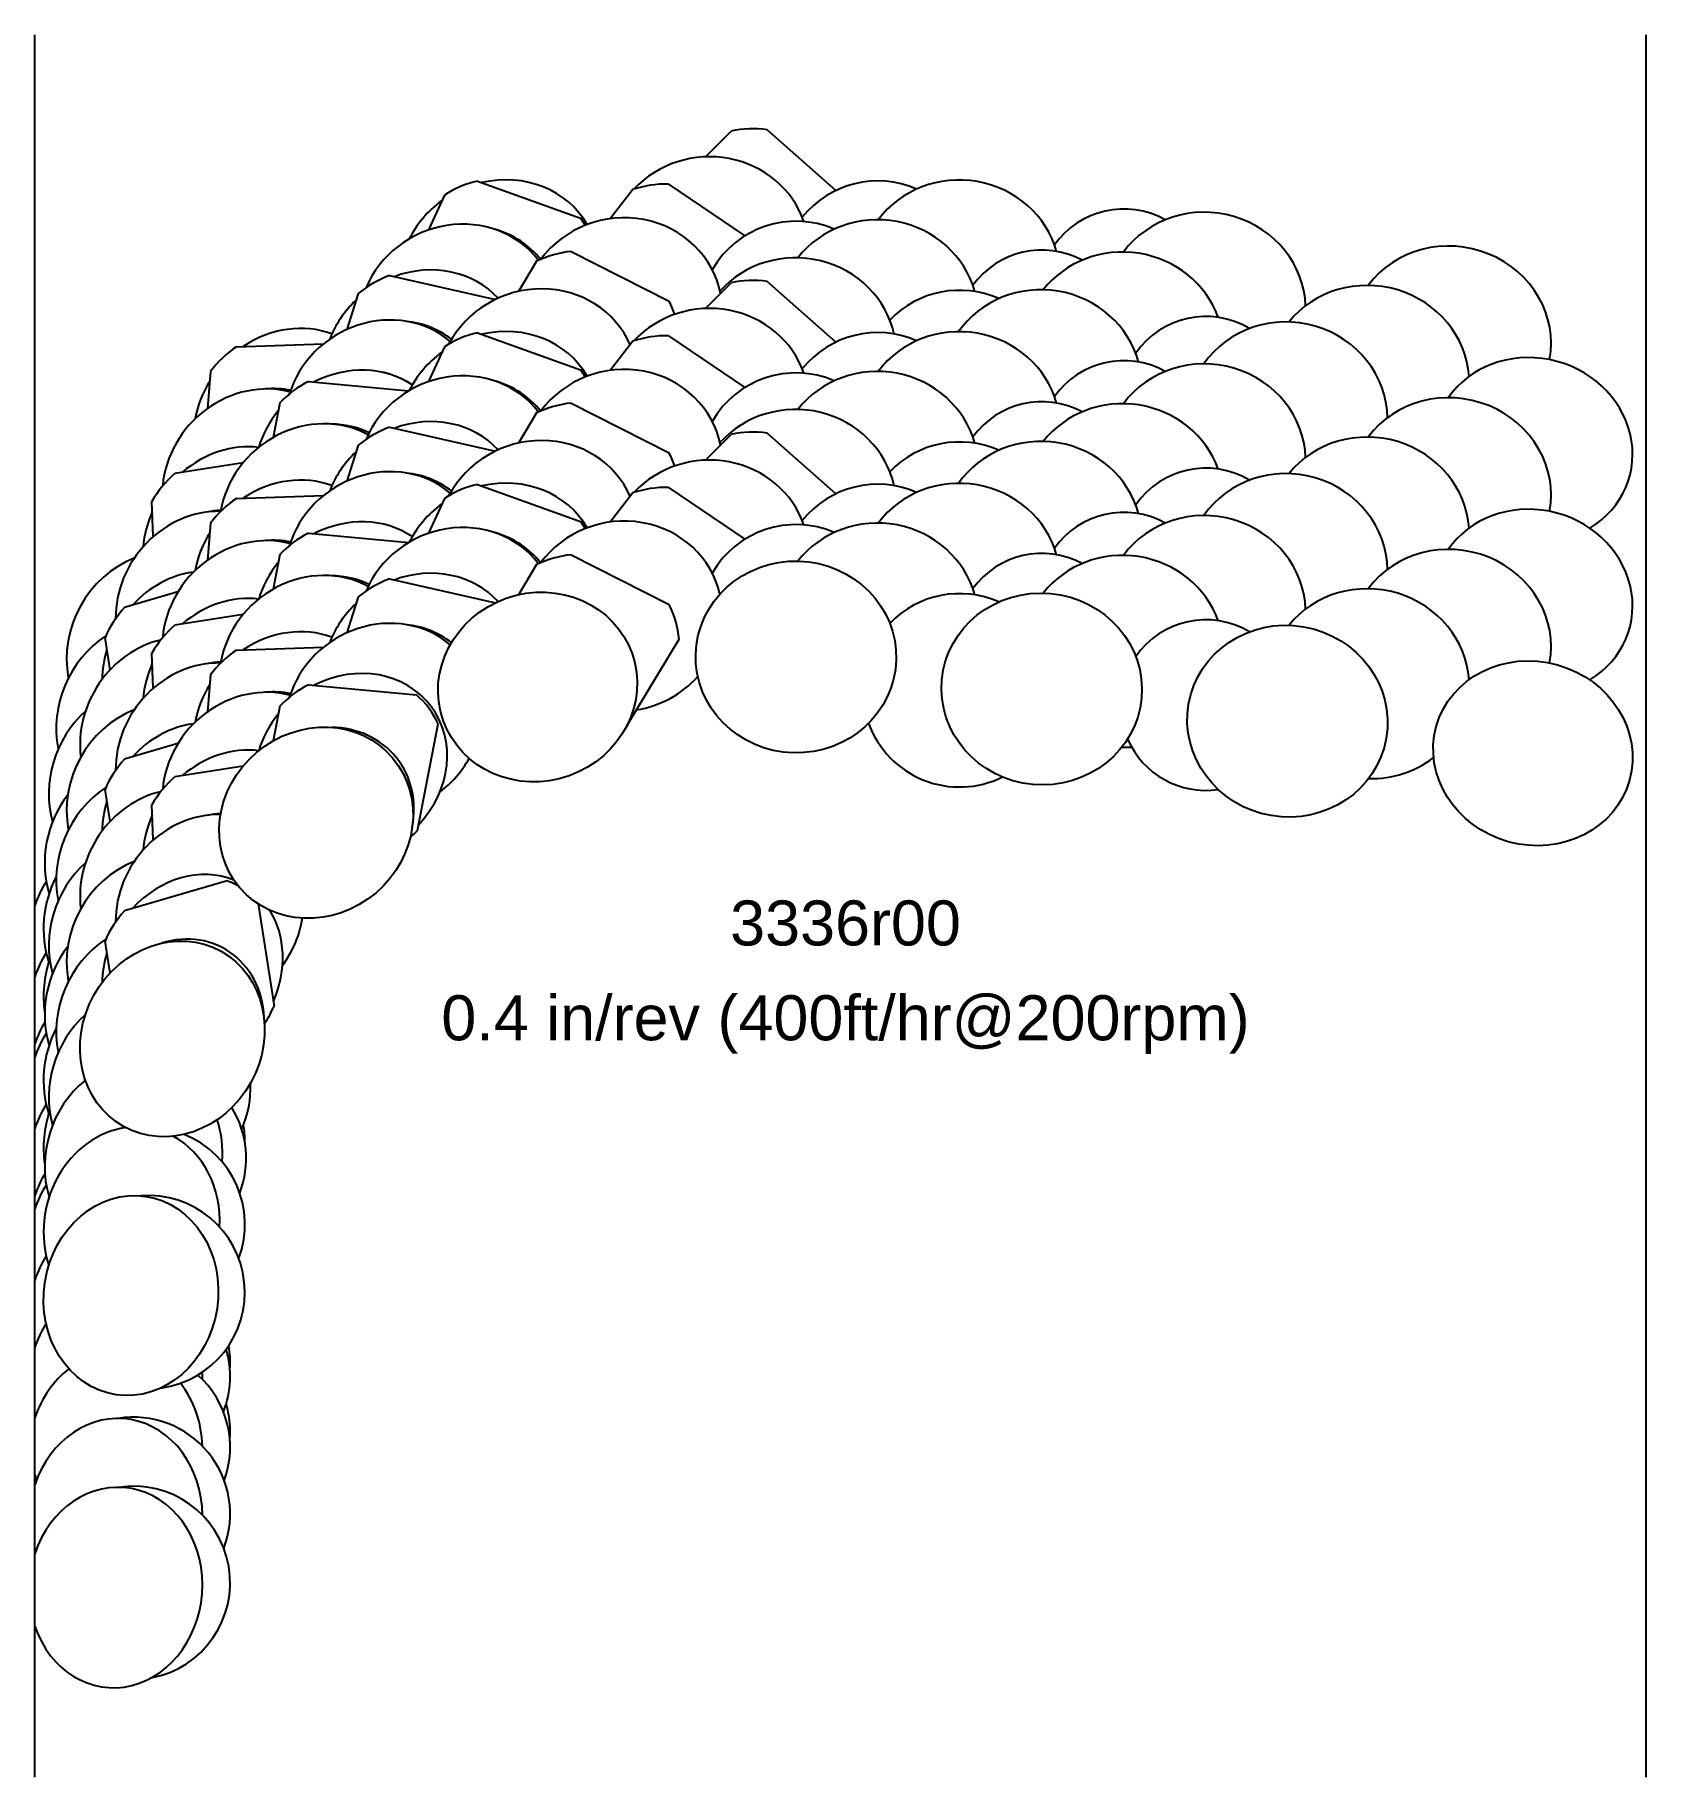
# Model space of a CAD drawing. Header units: inches. Extents: x -4.25 to 0, y -3.07 to 1.53.
import ezdxf
from ezdxf.enums import TextEntityAlignment as Align

# ---------------------------------------------------------------- set-up
doc = ezdxf.new("R2010")
doc.units = ezdxf.units.IN
doc.header["$MEASUREMENT"] = 0
for name, color, linetype, true_color in [('Blade_1', 30, 'Continuous', 0xff7f00), ('Blade_2', 7, 'Continuous', 0xcccc00), ('Blade_3', 7, 'Continuous', 0x00cc00), ('Blade_4', 7, 'Continuous', 0x00cccc), ('Blade_5', 7, 'Continuous', 0x0066cc), ('Blade_6', 190, 'Continuous', 0x7f00ff)]:
    doc.layers.add(name, color=color, linetype=linetype, true_color=true_color)
doc.layers.add('Gage_Line', color=7, linetype='Continuous')
doc.styles.get("Standard").update_dxf_attribs({"font": 'arial.ttf'})

msp = doc.modelspace()

# ---------------------------------------------------------------- linework, layer by layer
at = {"layer": 'Blade_1'}
for centre, major_axis, ratio, start_param, end_param in [((-2.2425, 0.689), (0.2644, -0.0074), 0.95627, 6.51862, 8.742057), ((-1.8111, 0.6011), (0.255, 0), 1, 7.435773, 8.659649), ((-2.9238, 0.6098), (0.2494, 0.0881), 0.939006, 6.345912, 8.633185), ((-1.5943, 0.6046), (0.2634, -0.0242), 0.956052, 6.628383, 8.92267), ((-1.1614, 0.5621), (0.225, 0), 1, 7.316661, 8.818471), ((-0.9463, 0.5197), (0.2607, -0.0447), 0.955492, 6.463629, 9.004842), ((-0.2987, 0.435), (0.2548, -0.0708), 0.915611, 5.569088, 9.118821), ((-2.2425, 0.289), (0.2644, -0.0074), 0.95627, 6.51862, 8.742057), ((-3.5081, 0.2519), (0.2018, 0.171), 0.918548, 6.626275, 8.598005), ((-3.5016, 0.2567), (0.2014, 0.1714), 0.880537, 6.652415, 7.074243), ((-2.9238, 0.2098), (0.2494, 0.0881), 0.939006, 6.345912, 8.633185), ((-1.8111, 0.2011), (0.255, 0), 1, 7.435773, 8.659649), ((-1.5943, 0.2046), (0.2634, -0.0242), 0.956052, 6.628383, 8.92267), ((-1.1614, 0.1621), (0.225, 0), 1, 7.316661, 8.818471), ((-0.9463, 0.1197), (0.2607, -0.0447), 0.955492, 6.463629, 9.004842), ((-0.2987, 0.035), (0.2548, -0.0708), 0.915611, 5.569088, 9.118821), ((-3.5081, -0.1481), (0.2018, 0.171), 0.918548, 6.626275, 8.598005), ((-3.5016, -0.1433), (0.2014, 0.1714), 0.880537, 6.652415, 7.074243), ((-1.8111, -0.1989), (0.255, 0), 1, 7.435773, 8.659649), ((-1.1614, -0.2379), (0.225, 0), 1, 7.316661, 8.818471), ((-3.8873, -0.3182), (0.1285, 0.2312), 0.895016, 6.96585, 8.537778), ((-3.5016, -0.5433), (0.2014, 0.1714), 0.880537, 5.44865, 7.074243), ((-1.8111, -0.1989), (0.255, 0), 1, 3.489008, 5.172715), ((-1.1614, -0.2379), (0.225, 0), 1, 3.551727, 4.857581), ((-3.8873, -0.7182), (0.1285, 0.2312), 0.895016, 6.96585, 8.537778), ((-3.8796, -1.111), (0.1282, 0.2313), 0.85264, 5.293691, 7.014571), ((-3.9966, -0.9951), (0.0389, 0.2616), 0.868508, 1.361553, 1.904258), ((-3.9966, -1.3951), (0.0389, 0.2616), 0.868508, 7.644739, 8.187444), ((-3.9512, -1.3863), (0.0373, 0.2523), 1, 4.842292, 5.021874), ((-3.9512, -1.7863), (0.0373, 0.2523), 1, 3.420402, 6.506684), ((-3.9898, -2.1529), (0.0222, 0.254), 1, 4.717538, 5.086881), ((-4.0367, -2.1653), (0.0232, 0.2635), 0.86378, 2.042772, 2.098099), ((-4.0367, -2.5653), (0.0232, 0.2635), 0.86378, 2.042772, 7.58536), ((-3.9898, -2.5529), (0.0222, 0.254), 1, 3.413319, 6.530267)]:
    msp.add_ellipse(centre, major_axis=major_axis, ratio=ratio, start_param=start_param, end_param=end_param, dxfattribs=at)
for centre, major_axis, ratio in [((-2.2425, -0.111), (0.2644, -0.0074), 0.95627), ((-2.9238, -0.1902), (0.2494, 0.0881), 0.939006), ((-1.5943, -0.1954), (0.2634, -0.0242), 0.956052), ((-0.9463, -0.2803), (0.2607, -0.0447), 0.955492), ((-0.2987, -0.3649), (0.2548, -0.0708), 0.915611), ((-3.5081, -0.5481), (0.2018, 0.171), 0.918548), ((-3.8873, -1.1182), (0.1285, 0.2312), 0.895016), ((-3.9966, -1.7951), (0.0389, 0.2616), 0.868508)]:
    msp.add_ellipse(centre, major_axis=major_axis, ratio=ratio, dxfattribs=at)
at = {"layer": 'Blade_2'}
for p, q in [((-2.9267, 0.9326), (-2.9746, 0.8532)), ((-2.8354, 0.9588), (-2.577, 0.8271)), ((-3.5281, 0.6159), (-3.2638, 0.5908)), ((-3.6042, 0.559), (-3.6218, 0.4676)), ((-2.8354, 0.5588), (-2.577, 0.4271)), ((-2.9267, 0.5326), (-2.9746, 0.4532)), ((-3.5281, 0.2159), (-3.2638, 0.1908)), ((-3.6042, 0.159), (-3.6218, 0.0676)), ((-2.8354, 0.1588), (-2.577, 0.0271)), ((-2.9267, 0.1326), (-2.9746, 0.0532)), ((-3.8727, 0.0606), (-4.0137, 0.0198)), ((-4.0515, -0.1448), (-4.0647, -0.0603)), ((-2.6883, -0.2923), (-2.5509, -0.0642)), ((-3.5281, -0.1841), (-3.2431, -0.2111)), ((-3.6042, -0.241), (-3.6218, -0.3324)), ((-3.2405, -0.5683), (-3.1862, -0.2872)), ((-3.8727, -0.3394), (-4.0137, -0.3802)), ((-4.0515, -0.5448), (-4.0647, -0.4603)), ((-3.7427, -0.7018), (-4.0137, -0.7802)), ((-3.6612, -0.762), (-3.619, -1.0315)), ((-4.0515, -0.9448), (-4.0647, -0.8603))]:
    msp.add_line(p, q, dxfattribs=at)
for centre, major_axis, ratio, start_param, end_param in [((-2.8136, 0.71), (0.2543, 0.0728), 0.942109, 7.673418, 8.034545), ((-2.8136, 0.71), (0.2543, 0.0728), 0.942109, 6.324051, 6.474978), ((-3.4162, 0.4), (0.2114, 0.159), 0.884899, 6.577028, 7.657169), ((-3.4162, 0.4), (0.2114, 0.159), 0.884899, 6.577028, 7.089016), ((-3.4223, 0.3954), (0.2117, 0.1585), 0.922174, 7.673418, 8.034545), ((-2.8136, 0.31), (0.2543, 0.0728), 0.942109, 7.673418, 8.034545), ((-3.4162, 0.4), (0.2114, 0.159), 0.884899, 8.124447, 8.548869), ((-2.8136, 0.31), (0.2543, 0.0728), 0.942109, 6.324051, 6.474978), ((-3.4162, 0), (0.2114, 0.159), 0.884899, 6.577028, 7.657169), ((-3.4223, -0.0046), (0.2117, 0.1585), 0.922174, 7.673418, 8.034545), ((-2.8136, -0.09), (0.2543, 0.0728), 0.942109, 7.673418, 8.034545), ((-3.8343, -0.1391), (0.1418, 0.2233), 0.857492, 6.90817, 7.64609), ((-3.8343, -0.1391), (0.1418, 0.2233), 0.857492, 6.90817, 7.027992), ((-3.4162, 0), (0.2114, 0.159), 0.884899, 8.124447, 8.548869), ((-3.8419, -0.1459), (0.1421, 0.2231), 0.899147, 7.673418, 8.034545), ((-2.8136, -0.09), (0.2543, 0.0728), 0.942109, 6.091392, 6.474978), ((-3.8343, -0.1391), (0.1418, 0.2233), 0.857492, 8.163697, 8.473932), ((-3.4162, -0.4), (0.2114, 0.159), 0.884899, 4.905246, 7.657169), ((-3.4223, -0.4046), (0.2117, 0.1585), 0.922174, 7.673418, 8.034545), ((-3.4223, -0.4046), (0.2117, 0.1585), 0.922174, 6.087193, 6.479178), ((-3.4162, -0.4), (0.2114, 0.159), 0.884899, 8.124447, 8.548869), ((-3.8343, -0.5391), (0.1418, 0.2233), 0.857492, 6.90817, 7.64609), ((-3.8343, -0.5391), (0.1418, 0.2233), 0.857492, 6.90817, 7.027992), ((-3.8419, -0.5459), (0.1421, 0.2231), 0.899147, 7.673418, 8.034545), ((-3.8343, -0.5391), (0.1418, 0.2233), 0.857492, 8.163697, 8.473932), ((-3.4223, -0.4046), (0.2117, 0.1585), 0.922174, 4.793786, 4.892953), ((-3.8343, -0.9391), (0.1418, 0.2233), 0.857492, 6.443218, 7.64609), ((-3.9946, -0.8135), (0.0545, 0.2588), 0.873131, 7.545828, 8.435405), ((-3.8419, -0.9459), (0.1421, 0.2231), 0.899147, 6.349157, 6.484265), ((-3.8419, -0.9459), (0.1421, 0.2231), 0.899147, 7.673418, 8.034545), ((-3.8343, -0.9391), (0.1418, 0.2233), 0.857492, 4.889307, 5.892803), ((-3.8343, -0.9391), (0.1418, 0.2233), 0.857492, 8.163697, 8.473932), ((-3.8419, -0.9459), (0.1421, 0.2231), 0.899147, 4.69114, 4.892953), ((-3.9946, -1.2135), (0.0545, 0.2588), 0.873131, 7.545828, 8.435405), ((-3.9946, -1.6135), (0.0545, 0.2588), 0.873131, 6.587325, 8.435405), ((-3.9946, -1.6135), (0.0545, 0.2588), 0.873131, 4.890015, 6.028468), ((-3.9509, -1.6071), (0.0521, 0.2496), 1, 4.557927, 6.109966), ((-3.9898, -1.971), (0.0222, 0.254), 1, 4.72628, 4.972775), ((-4.0367, -2.3835), (0.0232, 0.2635), 0.86378, 4.824079, 7.58536), ((-3.9898, -2.371), (0.0222, 0.254), 1, 4.435027, 6.530267)]:
    msp.add_ellipse(centre, major_axis=major_axis, ratio=ratio, start_param=start_param, end_param=end_param, dxfattribs=at)
at = {"layer": 'Blade_3'}
for centre, major_axis, ratio, start_param, end_param in [((-2.7013, 0.7967), (0.2583, 0.0571), 0.945122, 6.257404, 8.598342), ((-2.2424, 0.7832), (0.255, 0), 1, 7.446755, 8.902508), ((-2.0264, 0.7891), (0.2642, -0.0128), 0.956214, 0.305313, 2.543374), ((-1.5938, 0.7372), (0.225, 0), 1, 7.362034, 8.797225), ((-1.3783, 0.704), (0.2628, -0.0303), 0.95593, 6.728162, 8.89302), ((-0.7304, 0.6187), (0.2594, -0.0515), 0.944174, 6.532579, 8.969519), ((-3.3313, 0.5268), (0.2209, 0.1454), 0.925715, 6.552287, 8.582928), ((-3.3256, 0.5312), (0.2205, 0.146), 0.889177, 6.570887, 7.104417), ((-2.7013, 0.3967), (0.2583, 0.0571), 0.945122, 6.257404, 8.598342), ((-2.2424, 0.3832), (0.255, 0), 1, 7.446755, 8.902508), ((-2.0264, 0.3891), (0.2642, -0.0128), 0.956214, 0.305313, 2.543374), ((-1.5938, 0.3372), (0.225, 0), 1, 7.362034, 8.797225), ((-1.3783, 0.304), (0.2628, -0.0303), 0.95593, 6.728162, 8.89302), ((-0.7304, 0.2187), (0.2594, -0.0515), 0.944174, 6.532579, 8.969519), ((-3.3313, 0.1268), (0.2209, 0.1454), 0.925715, 6.552287, 8.582928), ((-3.3256, 0.1312), (0.2205, 0.146), 0.889177, 6.570887, 7.104417), ((-3.7815, 0.0237), (0.1549, 0.2144), 0.862263, 6.890144, 7.041733), ((-3.7889, 0.0173), (0.1552, 0.2142), 0.903195, 6.843207, 8.539272), ((-2.7013, -0.0033), (0.2583, 0.0571), 0.945122, 6.284984, 8.598342), ((-2.2424, -0.0168), (0.255, 0), 1, 7.446755, 8.902508), ((-2.0264, -0.0109), (0.2642, -0.0128), 0.956214, 0.305313, 2.543374), ((-1.5938, -0.0628), (0.225, 0), 1, 7.362034, 8.797225), ((-1.3783, -0.096), (0.2628, -0.0303), 0.95593, 6.728162, 8.89302), ((-0.7304, -0.1813), (0.2594, -0.0515), 0.944174, 6.532579, 8.969519), ((-3.3313, -0.2732), (0.2209, 0.1454), 0.925715, 6.552287, 8.582928), ((-3.3256, -0.2688), (0.2205, 0.146), 0.889177, 6.570887, 7.104417), ((-3.7889, -0.3827), (0.1552, 0.2142), 0.903195, 6.843207, 8.539272), ((-3.7815, -0.3763), (0.1549, 0.2144), 0.862263, 6.890144, 7.041733), ((-2.7013, -0.0033), (0.2583, 0.0571), 0.945122, 4.651929, 5.366461), ((-1.3783, -0.096), (0.2628, -0.0303), 0.95593, 4.805215, 4.901594), ((-3.3313, -0.2732), (0.2209, 0.1454), 0.925715, 4.781398, 5.232652), ((-0.7304, -0.1813), (0.2594, -0.0515), 0.944174, 4.89132, 5.596962), ((-3.9895, -0.6375), (0.0699, 0.2551), 0.877671, 7.41801, 8.472271), ((-3.7889, -0.7827), (0.1552, 0.2142), 0.903195, 6.843207, 8.539272), ((-3.7815, -0.7763), (0.1549, 0.2144), 0.862263, 6.890144, 7.041733), ((-3.7889, -0.7827), (0.1552, 0.2142), 0.903195, 4.703375, 5.225076), ((-3.9895, -1.0375), (0.0699, 0.2551), 0.877671, 7.41801, 8.472271), ((-3.9895, -1.4375), (0.0699, 0.2551), 0.877671, 7.159384, 8.472271), ((-3.9895, -1.4375), (0.0699, 0.2551), 0.877671, 4.927896, 5.364869), ((-3.9476, -1.4332), (0.0669, 0.2461), 1, 4.610698, 5.530163), ((-4.0367, -2.2072), (0.0232, 0.2635), 0.86378, 6.955084, 7.58536), ((-3.9898, -2.1947), (0.0222, 0.254), 1, 4.446686, 5.640142), ((-4.0367, -2.2072), (0.0232, 0.2635), 0.86378, 4.845563, 5.541081)]:
    msp.add_ellipse(centre, major_axis=major_axis, ratio=ratio, start_param=start_param, end_param=end_param, dxfattribs=at)
at = {"layer": 'Blade_4'}
for p, q in [((-2.6729, 1.1216), (-2.7325, 1.0449)), ((-2.5791, 1.1364), (-2.3777, 0.9994)), ((-3.3148, 0.8948), (-3.0349, 0.8321)), ((-3.3971, 0.8474), (-3.4272, 0.7527)), ((-2.5791, 0.7364), (-2.3777, 0.5994)), ((-2.6729, 0.7216), (-2.7325, 0.6449)), ((-3.3148, 0.4948), (-3.0349, 0.4321)), ((-3.3971, 0.4474), (-3.4272, 0.3527)), ((-3.7008, 0.4012), (-3.8811, 0.3728)), ((-2.5791, 0.3364), (-2.3777, 0.1994)), ((-3.9376, 0.2064), (-3.9414, 0.2994)), ((-2.6729, 0.3216), (-2.7325, 0.2449)), ((-3.3148, 0.0948), (-3.0349, 0.0321)), ((-3.3971, 0.0474), (-3.4272, -0.0473)), ((-3.7008, 0.0012), (-3.8811, -0.0272)), ((-3.9376, -0.1936), (-3.9414, -0.1006)), ((-3.7008, -0.3988), (-3.8811, -0.4272)), ((-3.9376, -0.5936), (-3.9414, -0.5006))]:
    msp.add_line(p, q, dxfattribs=at)
for centre, major_axis, ratio, start_param, end_param in [((-2.5876, 0.8853), (0.2613, 0.0412), 0.948046, 1.390233, 1.75136), ((-3.2301, 0.666), (0.2289, 0.1325), 0.89337, 6.476152, 7.662212), ((-3.2355, 0.6615), (0.2293, 0.1318), 0.929169, 7.673418, 8.034545), ((-3.2301, 0.666), (0.2289, 0.1325), 0.89337, 8.10964, 8.596536), ((-2.5876, 0.4853), (0.2613, 0.0412), 0.948046, 1.390233, 1.75136), ((-3.2301, 0.266), (0.2289, 0.1325), 0.89337, 6.476152, 7.662212), ((-3.2355, 0.2615), (0.2293, 0.1318), 0.929169, 7.673418, 8.034545), ((-3.7215, 0.1925), (0.1675, 0.2047), 0.866954, 6.783549, 7.651397), ((-3.2301, 0.266), (0.2289, 0.1325), 0.89337, 8.10964, 8.596536), ((-3.7288, 0.1864), (0.1678, 0.2045), 0.907159, 7.673418, 8.034545), ((-2.5876, 0.0853), (0.2613, 0.0412), 0.948046, 1.390233, 1.75136), ((-3.7215, 0.1925), (0.1675, 0.2047), 0.866954, 8.150858, 8.52225), ((-3.2355, -0.1385), (0.2293, 0.1318), 0.929169, 7.673418, 8.034545), ((-3.2301, -0.134), (0.2289, 0.1325), 0.89337, 6.476152, 7.662212), ((-3.7215, -0.2075), (0.1675, 0.2047), 0.866954, 6.783549, 7.651397), ((-3.2301, -0.134), (0.2289, 0.1325), 0.89337, 8.10964, 8.596536), ((-3.7288, -0.2136), (0.1678, 0.2045), 0.907159, 7.673418, 8.034545), ((-3.7215, -0.2075), (0.1675, 0.2047), 0.866954, 8.150858, 8.52225), ((-3.9763, -0.4522), (0.085, 0.2505), 0.882129, 7.284173, 8.509715), ((-3.7215, -0.6075), (0.1675, 0.2047), 0.866954, 6.783549, 7.651397), ((-3.7288, -0.6136), (0.1678, 0.2045), 0.907159, 7.673418, 8.034545), ((-3.7215, -0.6075), (0.1675, 0.2047), 0.866954, 8.150858, 8.52225), ((-3.9763, -0.8522), (0.085, 0.2505), 0.882129, 7.284173, 8.509715), ((-3.9763, -1.2522), (0.085, 0.2505), 0.882129, 7.284173, 8.509715), ((-4.0367, -1.2209), (0.0232, 0.2635), 0.86378, 7.339781, 7.58536), ((-3.9362, -1.25), (0.0813, 0.2417), 1, 4.606606, 5.093773), ((-4.0367, -1.6209), (0.0232, 0.2635), 0.86378, 7.339781, 7.58536), ((-4.0367, -2.0209), (0.0232, 0.2635), 0.86378, 7.316871, 7.58536), ((-3.9898, -2.0084), (0.0222, 0.254), 1, 4.425682, 5.085528), ((-4.0367, -2.0209), (0.0232, 0.2635), 0.86378, 4.807228, 4.876761)]:
    msp.add_ellipse(centre, major_axis=major_axis, ratio=ratio, start_param=start_param, end_param=end_param, dxfattribs=at)
at = {"layer": 'Blade_5'}
for centre, major_axis, ratio, start_param, end_param in [((-2.4727, 0.9567), (0.2633, 0.0252), 0.950879, 6.509494, 8.604311), ((-2.0267, 0.8895), (0.255, 0), 1, 7.440574, 8.749586), ((-1.8104, 0.894), (0.2639, -0.0183), 0.956144, 6.614861, 8.872195), ((-1.3777, 0.8455), (0.225, 0), 1, 7.346505, 8.805174), ((-1.1623, 0.8091), (0.2619, -0.0371), 0.955756, 6.455228, 8.947567), ((-3.1353, 0.7802), (0.2369, 0.1177), 0.932536, 6.460991, 8.598289), ((-3.1304, 0.7835), (0.2365, 0.1185), 0.897478, 6.459382, 7.064337), ((-0.5144, 0.724), (0.2576, -0.06), 0.937434, 6.321657, 9.046115), ((-2.4727, 0.5567), (0.2633, 0.0252), 0.950879, 6.509494, 8.604311), ((-2.0267, 0.4895), (0.255, 0), 1, 7.440574, 8.749586), ((-1.8104, 0.494), (0.2639, -0.0183), 0.956144, 6.614861, 8.872195), ((-1.3777, 0.4455), (0.225, 0), 1, 7.346505, 8.805174), ((-1.1623, 0.4091), (0.2619, -0.0371), 0.955756, 6.455228, 8.947567), ((-3.6616, 0.342), (0.1798, 0.194), 0.91104, 6.735237, 8.561791), ((-3.6546, 0.3474), (0.1795, 0.1943), 0.871564, 6.771809, 7.046635), ((-3.1353, 0.3802), (0.2369, 0.1177), 0.932536, 6.460991, 8.598289), ((-3.1304, 0.3835), (0.2365, 0.1185), 0.897478, 6.459382, 7.064337), ((-0.5144, 0.324), (0.2576, -0.06), 0.937434, 6.321657, 9.046115), ((-2.4727, 0.1567), (0.2633, 0.0252), 0.950879, 6.509494, 8.604311), ((-2.0267, 0.0895), (0.255, 0), 1, 7.440574, 8.749586), ((-1.8104, 0.094), (0.2639, -0.0183), 0.956144, 6.614861, 8.872195), ((-1.3777, 0.0455), (0.225, 0), 1, 7.346505, 8.805174), ((-1.1623, 0.0091), (0.2619, -0.0371), 0.955756, 6.455228, 8.947567), ((-3.1353, -0.0198), (0.2369, 0.1177), 0.932536, 6.460991, 8.598289), ((-3.6616, -0.058), (0.1798, 0.194), 0.91104, 6.735237, 8.561791), ((-3.6546, -0.0526), (0.1795, 0.1943), 0.871564, 6.771809, 7.046635), ((-3.1304, -0.0165), (0.2365, 0.1185), 0.897478, 6.459382, 7.064337), ((-0.5144, -0.076), (0.2576, -0.06), 0.937434, 6.321657, 9.046115), ((-3.9546, -0.2769), (0.0999, 0.2449), 0.886507, 7.182959, 8.499895), ((-3.6616, -0.458), (0.1798, 0.194), 0.91104, 6.735237, 8.561791), ((-3.6546, -0.4526), (0.1795, 0.1943), 0.871564, 6.771809, 7.046635), ((-3.9546, -0.6769), (0.0999, 0.2449), 0.886507, 7.182959, 8.499895), ((-3.9546, -1.0769), (0.0999, 0.2449), 0.886507, 7.182959, 8.499895), ((-4.0367, -1.0435), (0.0232, 0.2635), 0.86378, 7.315458, 7.58536), ((-4.0367, -1.4435), (0.0232, 0.2635), 0.86378, 7.315458, 7.58536), ((-4.0367, -1.8435), (0.0232, 0.2635), 0.86378, 7.315458, 7.58536)]:
    msp.add_ellipse(centre, major_axis=major_axis, ratio=ratio, start_param=start_param, end_param=end_param, dxfattribs=at)
at = {"layer": 'Blade_6'}
for p, q in [((-2.4808, 1.2081), (-2.4134, 1.2762)), ((-2.1371, 1.1193), (-2.3184, 1.2794)), ((-3.1698, 1.1073), (-3.2114, 1.0152)), ((-3.0823, 1.1443), (-2.8106, 1.0465)), ((-2.4808, 0.8081), (-2.4134, 0.8762)), ((-2.1371, 0.7193), (-2.3184, 0.8794)), ((-3.0823, 0.7443), (-2.8106, 0.6465)), ((-3.7182, 0.7074), (-3.489, 0.7145)), ((-3.1698, 0.7073), (-3.2114, 0.6152)), ((-3.7869, 0.6418), (-3.7942, 0.5447)), ((-2.4808, 0.4081), (-2.4134, 0.4762)), ((-2.1371, 0.3193), (-2.3184, 0.4794)), ((-3.0823, 0.3443), (-2.8106, 0.2465)), ((-3.7182, 0.3074), (-3.489, 0.3145)), ((-3.1698, 0.3073), (-3.2114, 0.2152)), ((-3.7869, 0.2418), (-3.7942, 0.1447)), ((-3.7182, -0.0926), (-3.489, -0.0855)), ((-3.7869, -0.1582), (-3.7942, -0.2553))]:
    msp.add_line(p, q, dxfattribs=at)
for centre, major_axis, ratio, start_param, end_param in [((-2.3575, 1.0298), (0.2643, 0.0089), 0.95362, 1.390233, 1.75136), ((-3.0267, 0.9048), (0.2432, 0.104), 0.901499, 6.379308, 7.656665), ((-3.0311, 0.9015), (0.2436, 0.1031), 0.935815, 7.673418, 8.034545), ((-3.0267, 0.9048), (0.2432, 0.104), 0.901499, 8.098079, 8.616083), ((-3.0311, 0.9015), (0.2436, 0.1031), 0.935815, 6.385714, 6.476284), ((-2.3575, 0.6298), (0.2643, 0.0089), 0.95362, 1.390233, 1.75136), ((-3.5812, 0.5076), (0.1908, 0.1832), 0.876092, 6.676478, 7.65308), ((-3.0311, 0.5015), (0.2436, 0.1031), 0.935815, 7.673418, 8.034545), ((-3.0267, 0.5048), (0.2432, 0.104), 0.901499, 6.379308, 7.656665), ((-3.588, 0.5026), (0.1911, 0.1828), 0.914836, 7.673418, 8.034545), ((-3.0267, 0.5048), (0.2432, 0.104), 0.901499, 8.098079, 8.616083), ((-3.0311, 0.5015), (0.2436, 0.1031), 0.935815, 6.385714, 6.476284), ((-3.5812, 0.5076), (0.1908, 0.1832), 0.876092, 8.137879, 8.553666), ((-2.3575, 0.2298), (0.2643, 0.0089), 0.95362, 1.390233, 1.75136), ((-3.5812, 0.1076), (0.1908, 0.1832), 0.876092, 6.676478, 7.65308), ((-3.0311, 0.1015), (0.2436, 0.1031), 0.935815, 7.673418, 8.034545), ((-3.0267, 0.1048), (0.2432, 0.104), 0.901499, 6.379308, 7.656665), ((-3.588, 0.1026), (0.1911, 0.1828), 0.914836, 7.673418, 8.034545), ((-3.0267, 0.1048), (0.2432, 0.104), 0.901499, 8.098079, 8.616083), ((-3.0311, 0.1015), (0.2436, 0.1031), 0.935815, 6.385714, 6.476284), ((-3.5812, 0.1076), (0.1908, 0.1832), 0.876092, 8.137879, 8.553666), ((-3.925, -0.0936), (0.1144, 0.2385), 0.890802, 7.040325, 8.542278), ((-3.5812, -0.2924), (0.1908, 0.1832), 0.876092, 6.676478, 7.65308), ((-3.588, -0.2974), (0.1911, 0.1828), 0.914836, 7.673418, 8.034545), ((-3.5812, -0.2924), (0.1908, 0.1832), 0.876092, 8.137879, 8.553666), ((-3.925, -0.4936), (0.1144, 0.2385), 0.890802, 7.040325, 8.542278), ((-3.925, -0.8936), (0.1144, 0.2385), 0.890802, 7.040325, 8.542278), ((-4.0367, -0.856), (0.0232, 0.2635), 0.86378, 7.313881, 7.58536), ((-4.0367, -1.256), (0.0232, 0.2635), 0.86378, 7.313881, 7.58536), ((-4.0367, -1.656), (0.0232, 0.2635), 0.86378, 7.313881, 7.58536)]:
    msp.add_ellipse(centre, major_axis=major_axis, ratio=ratio, start_param=start_param, end_param=end_param, dxfattribs=at)
at = {"layer": 'Gage_Line'}
for p, q in [((-4.25, -3.0653), (-4.25, 1.5298)), ((0, -3.0653), (0, 1.5298))]:
    msp.add_line(p, q, dxfattribs=at)

# ---------------------------------------------------------------- texts
for s, p in [('3336r00', (-2.1118, -0.8125)), ('0.4 in/rev (400ft/hr@200rpm)', (-2.1118, -1.0625))]:
    msp.add_text(s, height=0.11875).set_placement(p, align=Align.MIDDLE_CENTER)

doc.saveas('drawing.dxf')
